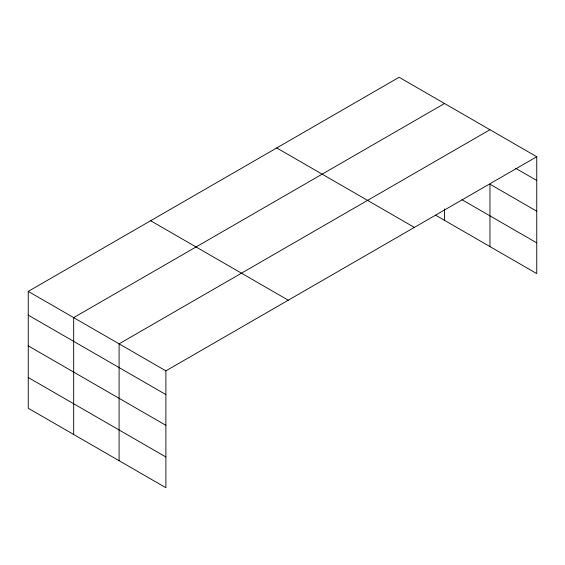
<?xml version="1.0" encoding="UTF-8"?>
<svg xmlns="http://www.w3.org/2000/svg" width="565" height="565" viewBox="0 0 565 565"><rect width="100%" height="100%" fill="white"/><g stroke="black" fill="none" stroke-linecap="round" stroke-linejoin="round"><path stroke-width="0.85" d="M536.75 156.745L399.116 77.285L28.25 291.399L28.25 408.255L165.884 487.715L165.884 370.859L536.75 156.745L536.75 273.601L435.453 215.117M444.535 103.508L73.669 317.622L73.669 434.478M489.954 129.731L119.088 343.845L119.088 460.701M515.619 168.278L536.75 180.482M536.75 211.211L489.954 184.19L489.954 246.587M461.944 199.685L536.75 242.872M276.73 147.938L414.364 227.405M150.636 220.738L288.27 300.206M28.25 291.399L165.884 370.859M28.25 315.129L165.884 394.596M28.25 345.865L165.884 425.325M28.25 377.526L165.884 456.986M444.535 208.944L444.535 220.364"/></g></svg>
